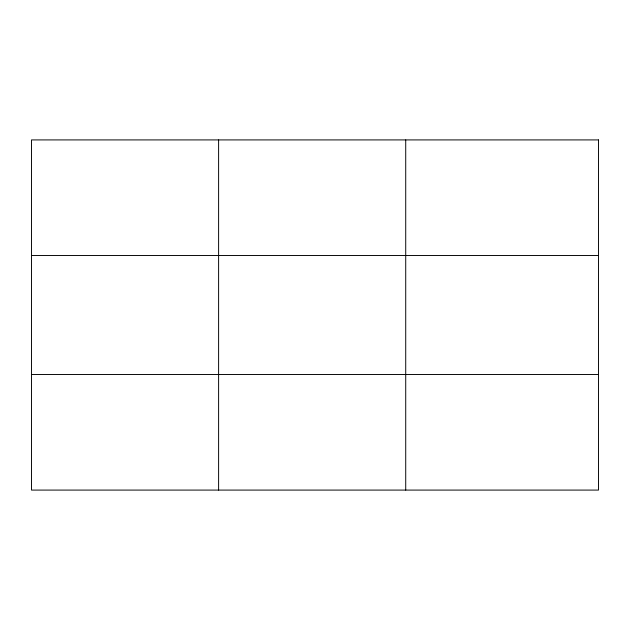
<?xml version="1.0" encoding="UTF-8"?>
<svg xmlns="http://www.w3.org/2000/svg" width="630" height="630" viewBox="0 0 630 630"><rect width="100%" height="100%" fill="white"/><g stroke="black" fill="none" stroke-linecap="round" stroke-linejoin="round"><path stroke-width="0.94" d="M218.61 139.915L218.61 490.085M405.72 139.915L405.72 490.085M31.5 255.473L598.5 255.473M31.5 374.527L598.5 374.527M598.5 139.915L598.5 490.085L31.5 490.085L31.5 139.915L598.5 139.915"/></g></svg>
